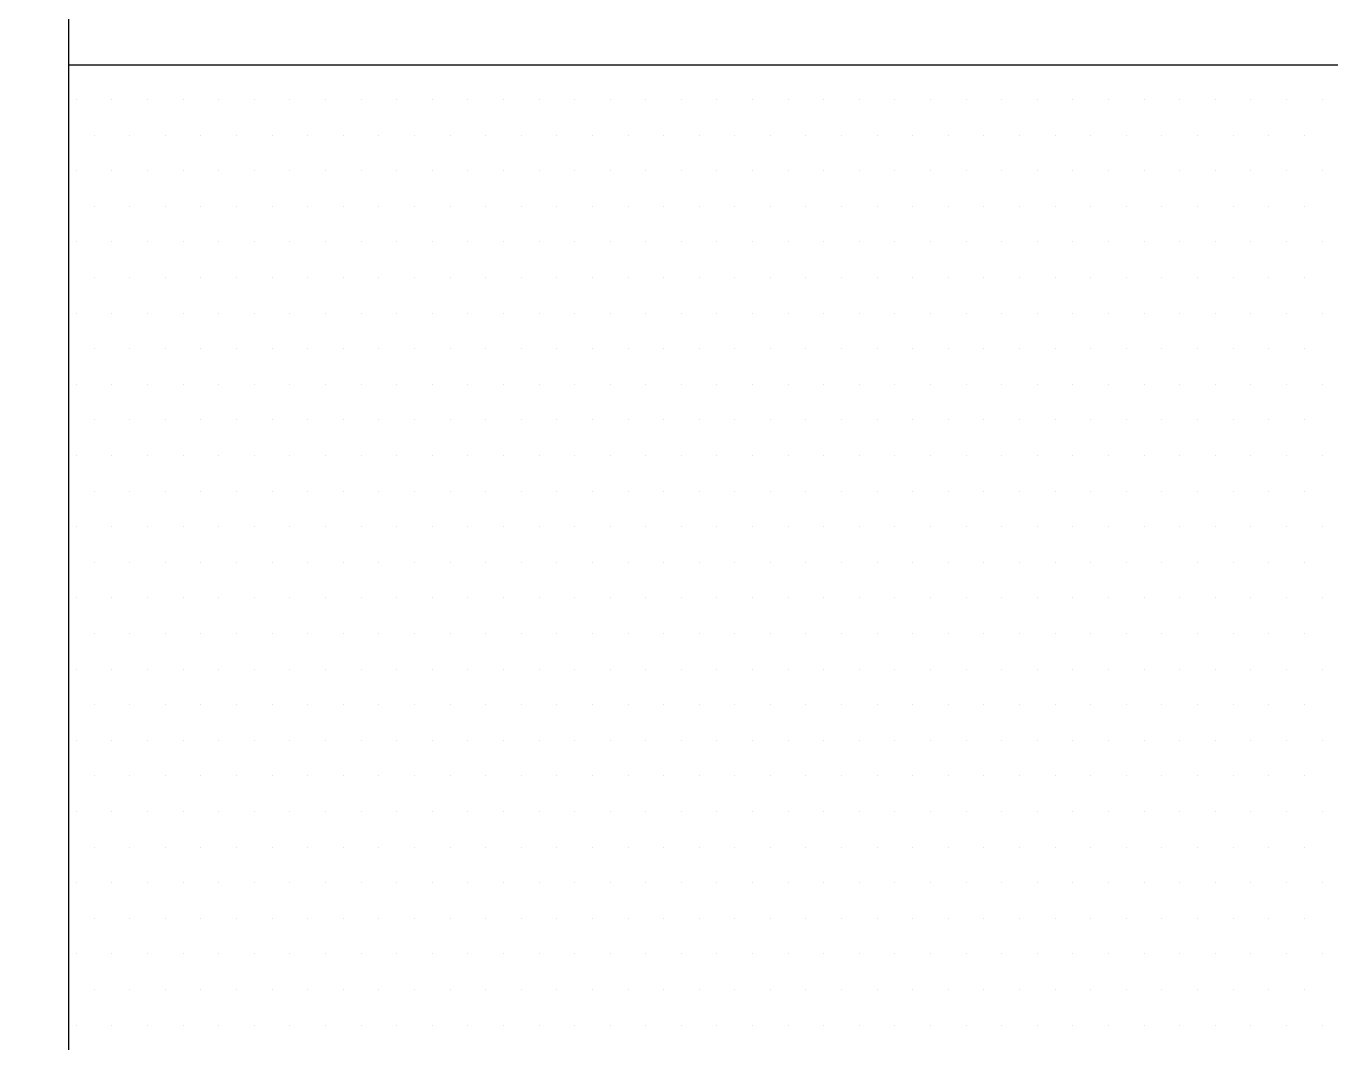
# Model space of a CAD drawing. Extents: x 13276711 to 13543385, y -848943 to -68012.
# Drawn here: x 13509242.34 to 13509252.65, y -843697.17 to -843689.13 of the extents above; entities that cross this region are included whole.
import ezdxf

# ---------------------------------------------------------------- set-up
doc = ezdxf.new("R2010")
doc.units = 0
doc.header["$LTSCALE"] = 1000
doc.header["$MEASUREMENT"] = 0
doc.layers.add('PUB_DIM', color=3, linetype='Continuous')
doc.layers.add('WINDOW', color=4, linetype='Continuous')

# ---------------------------------------------------------------- blocks, each defined once
blk = doc.blocks.new('*X36')
at = {"color": 0}
for p, q in [((-66, 1315.875), (-66, 1315.875)), ((-65.9375, 1315.875), (-65.9375, 1315.875)), ((-65.875, 1315.875), (-65.875, 1315.875)), ((-65.8125, 1315.875), (-65.8125, 1315.875)), ((-65.75, 1315.875), (-65.75, 1315.875)), ((-65.6875, 1315.875), (-65.6875, 1315.875)), ((-65.625, 1315.875), (-65.625, 1315.875)), ((-65.5625, 1315.875), (-65.5625, 1315.875)), ((-65.5, 1315.875), (-65.5, 1315.875)), ((-65.4375, 1315.875), (-65.4375, 1315.875)), ((-65.375, 1315.875), (-65.375, 1315.875)), ((-65.3125, 1315.875), (-65.3125, 1315.875)), ((-65.25, 1315.875), (-65.25, 1315.875)), ((-65.1875, 1315.875), (-65.1875, 1315.875)), ((-65.125, 1315.875), (-65.125, 1315.875)), ((-65.0625, 1315.875), (-65.0625, 1315.875)), ((-65, 1315.875), (-65, 1315.875)), ((-64.9375, 1315.875), (-64.9375, 1315.875)), ((-64.875, 1315.875), (-64.875, 1315.875)), ((-64.8125, 1315.875), (-64.8125, 1315.875)), ((-64.75, 1315.875), (-64.75, 1315.875)), ((-64.6875, 1315.875), (-64.6875, 1315.875)), ((-64.625, 1315.875), (-64.625, 1315.875)), ((-64.5625, 1315.875), (-64.5625, 1315.875)), ((-64.5, 1315.875), (-64.5, 1315.875)), ((-64.4375, 1315.875), (-64.4375, 1315.875)), ((-64.375, 1315.875), (-64.375, 1315.875)), ((-64.3125, 1315.875), (-64.3125, 1315.875)), ((-64.25, 1315.875), (-64.25, 1315.875)), ((-64.1875, 1315.875), (-64.1875, 1315.875)), ((-64.125, 1315.875), (-64.125, 1315.875)), ((-64.0625, 1315.875), (-64.0625, 1315.875)), ((-64, 1315.875), (-64, 1315.875)), ((-63.9375, 1315.875), (-63.9375, 1315.875)), ((-63.875, 1315.875), (-63.875, 1315.875)), ((-63.8125, 1315.875), (-63.8125, 1315.875)), ((-65.96875, 1315.8125), (-65.96875, 1315.8125)), ((-65.90625, 1315.8125), (-65.90625, 1315.8125)), ((-65.84375, 1315.8125), (-65.84375, 1315.8125)), ((-65.78125, 1315.8125), (-65.78125, 1315.8125)), ((-65.71875, 1315.8125), (-65.71875, 1315.8125)), ((-65.65625, 1315.8125), (-65.65625, 1315.8125)), ((-65.59375, 1315.8125), (-65.59375, 1315.8125)), ((-65.53125, 1315.8125), (-65.53125, 1315.8125)), ((-65.46875, 1315.8125), (-65.46875, 1315.8125)), ((-65.40625, 1315.8125), (-65.40625, 1315.8125)), ((-65.34375, 1315.8125), (-65.34375, 1315.8125)), ((-65.28125, 1315.8125), (-65.28125, 1315.8125)), ((-65.21875, 1315.8125), (-65.21875, 1315.8125)), ((-65.15625, 1315.8125), (-65.15625, 1315.8125)), ((-65.09375, 1315.8125), (-65.09375, 1315.8125)), ((-65.03125, 1315.8125), (-65.03125, 1315.8125)), ((-64.96875, 1315.8125), (-64.96875, 1315.8125)), ((-64.90625, 1315.8125), (-64.90625, 1315.8125)), ((-64.84375, 1315.8125), (-64.84375, 1315.8125)), ((-64.78125, 1315.8125), (-64.78125, 1315.8125)), ((-64.71875, 1315.8125), (-64.71875, 1315.8125)), ((-64.65625, 1315.8125), (-64.65625, 1315.8125)), ((-64.59375, 1315.8125), (-64.59375, 1315.8125)), ((-64.53125, 1315.8125), (-64.53125, 1315.8125)), ((-64.46875, 1315.8125), (-64.46875, 1315.8125)), ((-64.40625, 1315.8125), (-64.40625, 1315.8125)), ((-64.34375, 1315.8125), (-64.34375, 1315.8125)), ((-64.28125, 1315.8125), (-64.28125, 1315.8125)), ((-64.21875, 1315.8125), (-64.21875, 1315.8125)), ((-64.15625, 1315.8125), (-64.15625, 1315.8125)), ((-64.09375, 1315.8125), (-64.09375, 1315.8125)), ((-64.03125, 1315.8125), (-64.03125, 1315.8125)), ((-63.96875, 1315.8125), (-63.96875, 1315.8125)), ((-63.90625, 1315.8125), (-63.90625, 1315.8125)), ((-63.84375, 1315.8125), (-63.84375, 1315.8125)), ((-66, 1315.75), (-66, 1315.75)), ((-65.9375, 1315.75), (-65.9375, 1315.75)), ((-65.875, 1315.75), (-65.875, 1315.75)), ((-65.8125, 1315.75), (-65.8125, 1315.75)), ((-65.75, 1315.75), (-65.75, 1315.75)), ((-65.6875, 1315.75), (-65.6875, 1315.75)), ((-65.625, 1315.75), (-65.625, 1315.75)), ((-65.5625, 1315.75), (-65.5625, 1315.75)), ((-65.5, 1315.75), (-65.5, 1315.75)), ((-65.4375, 1315.75), (-65.4375, 1315.75)), ((-65.375, 1315.75), (-65.375, 1315.75)), ((-65.3125, 1315.75), (-65.3125, 1315.75)), ((-65.25, 1315.75), (-65.25, 1315.75)), ((-65.1875, 1315.75), (-65.1875, 1315.75)), ((-65.125, 1315.75), (-65.125, 1315.75)), ((-65.0625, 1315.75), (-65.0625, 1315.75)), ((-65, 1315.75), (-65, 1315.75)), ((-64.9375, 1315.75), (-64.9375, 1315.75)), ((-64.875, 1315.75), (-64.875, 1315.75)), ((-64.8125, 1315.75), (-64.8125, 1315.75)), ((-64.75, 1315.75), (-64.75, 1315.75)), ((-64.6875, 1315.75), (-64.6875, 1315.75)), ((-64.625, 1315.75), (-64.625, 1315.75)), ((-64.5625, 1315.75), (-64.5625, 1315.75)), ((-64.5, 1315.75), (-64.5, 1315.75)), ((-64.4375, 1315.75), (-64.4375, 1315.75)), ((-64.375, 1315.75), (-64.375, 1315.75)), ((-64.3125, 1315.75), (-64.3125, 1315.75)), ((-64.25, 1315.75), (-64.25, 1315.75)), ((-64.1875, 1315.75), (-64.1875, 1315.75)), ((-64.125, 1315.75), (-64.125, 1315.75)), ((-64.0625, 1315.75), (-64.0625, 1315.75)), ((-64, 1315.75), (-64, 1315.75)), ((-63.9375, 1315.75), (-63.9375, 1315.75)), ((-63.875, 1315.75), (-63.875, 1315.75)), ((-63.8125, 1315.75), (-63.8125, 1315.75)), ((-65.96875, 1315.6875), (-65.96875, 1315.6875)), ((-65.90625, 1315.6875), (-65.90625, 1315.6875)), ((-65.84375, 1315.6875), (-65.84375, 1315.6875)), ((-65.78125, 1315.6875), (-65.78125, 1315.6875)), ((-65.71875, 1315.6875), (-65.71875, 1315.6875)), ((-65.65625, 1315.6875), (-65.65625, 1315.6875)), ((-65.59375, 1315.6875), (-65.59375, 1315.6875)), ((-65.53125, 1315.6875), (-65.53125, 1315.6875)), ((-65.46875, 1315.6875), (-65.46875, 1315.6875)), ((-65.40625, 1315.6875), (-65.40625, 1315.6875)), ((-65.34375, 1315.6875), (-65.34375, 1315.6875)), ((-65.28125, 1315.6875), (-65.28125, 1315.6875)), ((-65.21875, 1315.6875), (-65.21875, 1315.6875)), ((-65.15625, 1315.6875), (-65.15625, 1315.6875)), ((-65.09375, 1315.6875), (-65.09375, 1315.6875)), ((-65.03125, 1315.6875), (-65.03125, 1315.6875)), ((-64.96875, 1315.6875), (-64.96875, 1315.6875)), ((-64.90625, 1315.6875), (-64.90625, 1315.6875)), ((-64.84375, 1315.6875), (-64.84375, 1315.6875)), ((-64.78125, 1315.6875), (-64.78125, 1315.6875)), ((-64.71875, 1315.6875), (-64.71875, 1315.6875)), ((-64.65625, 1315.6875), (-64.65625, 1315.6875)), ((-64.59375, 1315.6875), (-64.59375, 1315.6875)), ((-64.53125, 1315.6875), (-64.53125, 1315.6875)), ((-64.46875, 1315.6875), (-64.46875, 1315.6875)), ((-64.40625, 1315.6875), (-64.40625, 1315.6875)), ((-64.34375, 1315.6875), (-64.34375, 1315.6875)), ((-64.28125, 1315.6875), (-64.28125, 1315.6875)), ((-64.21875, 1315.6875), (-64.21875, 1315.6875)), ((-64.15625, 1315.6875), (-64.15625, 1315.6875)), ((-64.09375, 1315.6875), (-64.09375, 1315.6875)), ((-64.03125, 1315.6875), (-64.03125, 1315.6875)), ((-63.96875, 1315.6875), (-63.96875, 1315.6875)), ((-63.90625, 1315.6875), (-63.90625, 1315.6875)), ((-63.84375, 1315.6875), (-63.84375, 1315.6875)), ((-66, 1315.625), (-66, 1315.625)), ((-65.9375, 1315.625), (-65.9375, 1315.625)), ((-65.875, 1315.625), (-65.875, 1315.625)), ((-65.8125, 1315.625), (-65.8125, 1315.625)), ((-65.75, 1315.625), (-65.75, 1315.625)), ((-65.6875, 1315.625), (-65.6875, 1315.625)), ((-65.625, 1315.625), (-65.625, 1315.625)), ((-65.5625, 1315.625), (-65.5625, 1315.625)), ((-65.5, 1315.625), (-65.5, 1315.625)), ((-65.4375, 1315.625), (-65.4375, 1315.625)), ((-65.375, 1315.625), (-65.375, 1315.625)), ((-65.3125, 1315.625), (-65.3125, 1315.625)), ((-65.25, 1315.625), (-65.25, 1315.625)), ((-65.1875, 1315.625), (-65.1875, 1315.625)), ((-65.125, 1315.625), (-65.125, 1315.625)), ((-65.0625, 1315.625), (-65.0625, 1315.625)), ((-65, 1315.625), (-65, 1315.625)), ((-64.9375, 1315.625), (-64.9375, 1315.625)), ((-64.875, 1315.625), (-64.875, 1315.625)), ((-64.8125, 1315.625), (-64.8125, 1315.625)), ((-64.75, 1315.625), (-64.75, 1315.625)), ((-64.6875, 1315.625), (-64.6875, 1315.625)), ((-64.625, 1315.625), (-64.625, 1315.625)), ((-64.5625, 1315.625), (-64.5625, 1315.625)), ((-64.5, 1315.625), (-64.5, 1315.625)), ((-64.4375, 1315.625), (-64.4375, 1315.625)), ((-64.375, 1315.625), (-64.375, 1315.625)), ((-64.3125, 1315.625), (-64.3125, 1315.625)), ((-64.25, 1315.625), (-64.25, 1315.625)), ((-64.1875, 1315.625), (-64.1875, 1315.625)), ((-64.125, 1315.625), (-64.125, 1315.625)), ((-64.0625, 1315.625), (-64.0625, 1315.625)), ((-64, 1315.625), (-64, 1315.625)), ((-63.9375, 1315.625), (-63.9375, 1315.625)), ((-63.875, 1315.625), (-63.875, 1315.625)), ((-63.8125, 1315.625), (-63.8125, 1315.625)), ((-65.96875, 1315.5625), (-65.96875, 1315.5625)), ((-65.90625, 1315.5625), (-65.90625, 1315.5625)), ((-65.84375, 1315.5625), (-65.84375, 1315.5625)), ((-65.78125, 1315.5625), (-65.78125, 1315.5625)), ((-65.71875, 1315.5625), (-65.71875, 1315.5625)), ((-65.65625, 1315.5625), (-65.65625, 1315.5625)), ((-65.59375, 1315.5625), (-65.59375, 1315.5625)), ((-65.53125, 1315.5625), (-65.53125, 1315.5625)), ((-65.46875, 1315.5625), (-65.46875, 1315.5625)), ((-65.40625, 1315.5625), (-65.40625, 1315.5625)), ((-65.34375, 1315.5625), (-65.34375, 1315.5625)), ((-65.28125, 1315.5625), (-65.28125, 1315.5625)), ((-65.21875, 1315.5625), (-65.21875, 1315.5625)), ((-65.15625, 1315.5625), (-65.15625, 1315.5625)), ((-65.09375, 1315.5625), (-65.09375, 1315.5625)), ((-65.03125, 1315.5625), (-65.03125, 1315.5625)), ((-64.96875, 1315.5625), (-64.96875, 1315.5625)), ((-64.90625, 1315.5625), (-64.90625, 1315.5625)), ((-64.84375, 1315.5625), (-64.84375, 1315.5625)), ((-64.78125, 1315.5625), (-64.78125, 1315.5625)), ((-64.71875, 1315.5625), (-64.71875, 1315.5625)), ((-64.65625, 1315.5625), (-64.65625, 1315.5625)), ((-64.59375, 1315.5625), (-64.59375, 1315.5625)), ((-64.53125, 1315.5625), (-64.53125, 1315.5625)), ((-64.46875, 1315.5625), (-64.46875, 1315.5625)), ((-64.40625, 1315.5625), (-64.40625, 1315.5625)), ((-64.34375, 1315.5625), (-64.34375, 1315.5625)), ((-64.28125, 1315.5625), (-64.28125, 1315.5625)), ((-64.21875, 1315.5625), (-64.21875, 1315.5625)), ((-64.15625, 1315.5625), (-64.15625, 1315.5625)), ((-64.09375, 1315.5625), (-64.09375, 1315.5625)), ((-64.03125, 1315.5625), (-64.03125, 1315.5625)), ((-63.96875, 1315.5625), (-63.96875, 1315.5625)), ((-63.90625, 1315.5625), (-63.90625, 1315.5625)), ((-63.84375, 1315.5625), (-63.84375, 1315.5625)), ((-66, 1315.5), (-66, 1315.5)), ((-65.9375, 1315.5), (-65.9375, 1315.5)), ((-65.875, 1315.5), (-65.875, 1315.5)), ((-65.8125, 1315.5), (-65.8125, 1315.5)), ((-65.75, 1315.5), (-65.75, 1315.5)), ((-65.6875, 1315.5), (-65.6875, 1315.5)), ((-65.625, 1315.5), (-65.625, 1315.5)), ((-65.5625, 1315.5), (-65.5625, 1315.5)), ((-65.5, 1315.5), (-65.5, 1315.5)), ((-65.4375, 1315.5), (-65.4375, 1315.5)), ((-65.375, 1315.5), (-65.375, 1315.5)), ((-65.3125, 1315.5), (-65.3125, 1315.5)), ((-65.25, 1315.5), (-65.25, 1315.5)), ((-65.1875, 1315.5), (-65.1875, 1315.5)), ((-65.125, 1315.5), (-65.125, 1315.5)), ((-65.0625, 1315.5), (-65.0625, 1315.5)), ((-65, 1315.5), (-65, 1315.5)), ((-64.9375, 1315.5), (-64.9375, 1315.5)), ((-64.875, 1315.5), (-64.875, 1315.5)), ((-64.8125, 1315.5), (-64.8125, 1315.5)), ((-64.75, 1315.5), (-64.75, 1315.5)), ((-64.6875, 1315.5), (-64.6875, 1315.5)), ((-64.625, 1315.5), (-64.625, 1315.5)), ((-64.5625, 1315.5), (-64.5625, 1315.5)), ((-64.5, 1315.5), (-64.5, 1315.5)), ((-64.4375, 1315.5), (-64.4375, 1315.5)), ((-64.375, 1315.5), (-64.375, 1315.5)), ((-64.3125, 1315.5), (-64.3125, 1315.5)), ((-64.25, 1315.5), (-64.25, 1315.5)), ((-64.1875, 1315.5), (-64.1875, 1315.5)), ((-64.125, 1315.5), (-64.125, 1315.5)), ((-64.0625, 1315.5), (-64.0625, 1315.5)), ((-64, 1315.5), (-64, 1315.5)), ((-63.9375, 1315.5), (-63.9375, 1315.5)), ((-63.875, 1315.5), (-63.875, 1315.5)), ((-63.8125, 1315.5), (-63.8125, 1315.5)), ((-65.96875, 1315.4375), (-65.96875, 1315.4375)), ((-65.90625, 1315.4375), (-65.90625, 1315.4375)), ((-65.84375, 1315.4375), (-65.84375, 1315.4375)), ((-65.78125, 1315.4375), (-65.78125, 1315.4375)), ((-65.71875, 1315.4375), (-65.71875, 1315.4375)), ((-65.65625, 1315.4375), (-65.65625, 1315.4375)), ((-65.59375, 1315.4375), (-65.59375, 1315.4375)), ((-65.53125, 1315.4375), (-65.53125, 1315.4375)), ((-65.46875, 1315.4375), (-65.46875, 1315.4375)), ((-65.40625, 1315.4375), (-65.40625, 1315.4375)), ((-65.34375, 1315.4375), (-65.34375, 1315.4375)), ((-65.28125, 1315.4375), (-65.28125, 1315.4375)), ((-65.21875, 1315.4375), (-65.21875, 1315.4375)), ((-65.15625, 1315.4375), (-65.15625, 1315.4375)), ((-65.09375, 1315.4375), (-65.09375, 1315.4375)), ((-65.03125, 1315.4375), (-65.03125, 1315.4375)), ((-64.96875, 1315.4375), (-64.96875, 1315.4375)), ((-64.90625, 1315.4375), (-64.90625, 1315.4375)), ((-64.84375, 1315.4375), (-64.84375, 1315.4375)), ((-64.78125, 1315.4375), (-64.78125, 1315.4375)), ((-64.71875, 1315.4375), (-64.71875, 1315.4375)), ((-64.65625, 1315.4375), (-64.65625, 1315.4375)), ((-64.59375, 1315.4375), (-64.59375, 1315.4375)), ((-64.53125, 1315.4375), (-64.53125, 1315.4375)), ((-64.46875, 1315.4375), (-64.46875, 1315.4375)), ((-64.40625, 1315.4375), (-64.40625, 1315.4375)), ((-64.34375, 1315.4375), (-64.34375, 1315.4375)), ((-64.28125, 1315.4375), (-64.28125, 1315.4375)), ((-64.21875, 1315.4375), (-64.21875, 1315.4375)), ((-64.15625, 1315.4375), (-64.15625, 1315.4375)), ((-64.09375, 1315.4375), (-64.09375, 1315.4375)), ((-64.03125, 1315.4375), (-64.03125, 1315.4375)), ((-63.96875, 1315.4375), (-63.96875, 1315.4375)), ((-63.90625, 1315.4375), (-63.90625, 1315.4375)), ((-63.84375, 1315.4375), (-63.84375, 1315.4375)), ((-66, 1315.375), (-66, 1315.375)), ((-65.9375, 1315.375), (-65.9375, 1315.375)), ((-65.875, 1315.375), (-65.875, 1315.375)), ((-65.8125, 1315.375), (-65.8125, 1315.375)), ((-65.75, 1315.375), (-65.75, 1315.375)), ((-65.6875, 1315.375), (-65.6875, 1315.375)), ((-65.625, 1315.375), (-65.625, 1315.375)), ((-65.5625, 1315.375), (-65.5625, 1315.375)), ((-65.5, 1315.375), (-65.5, 1315.375)), ((-65.4375, 1315.375), (-65.4375, 1315.375)), ((-65.375, 1315.375), (-65.375, 1315.375)), ((-65.3125, 1315.375), (-65.3125, 1315.375)), ((-65.25, 1315.375), (-65.25, 1315.375)), ((-65.1875, 1315.375), (-65.1875, 1315.375)), ((-65.125, 1315.375), (-65.125, 1315.375)), ((-65.0625, 1315.375), (-65.0625, 1315.375)), ((-65, 1315.375), (-65, 1315.375)), ((-64.9375, 1315.375), (-64.9375, 1315.375)), ((-64.875, 1315.375), (-64.875, 1315.375)), ((-64.8125, 1315.375), (-64.8125, 1315.375)), ((-64.75, 1315.375), (-64.75, 1315.375)), ((-64.6875, 1315.375), (-64.6875, 1315.375)), ((-64.625, 1315.375), (-64.625, 1315.375)), ((-64.5625, 1315.375), (-64.5625, 1315.375)), ((-64.5, 1315.375), (-64.5, 1315.375)), ((-64.4375, 1315.375), (-64.4375, 1315.375)), ((-64.375, 1315.375), (-64.375, 1315.375)), ((-64.3125, 1315.375), (-64.3125, 1315.375)), ((-64.25, 1315.375), (-64.25, 1315.375)), ((-64.1875, 1315.375), (-64.1875, 1315.375)), ((-64.125, 1315.375), (-64.125, 1315.375)), ((-64.0625, 1315.375), (-64.0625, 1315.375)), ((-64, 1315.375), (-64, 1315.375)), ((-63.9375, 1315.375), (-63.9375, 1315.375)), ((-63.875, 1315.375), (-63.875, 1315.375)), ((-63.8125, 1315.375), (-63.8125, 1315.375)), ((-65.96875, 1315.3125), (-65.96875, 1315.3125)), ((-65.90625, 1315.3125), (-65.90625, 1315.3125)), ((-65.84375, 1315.3125), (-65.84375, 1315.3125)), ((-65.78125, 1315.3125), (-65.78125, 1315.3125)), ((-65.71875, 1315.3125), (-65.71875, 1315.3125)), ((-65.65625, 1315.3125), (-65.65625, 1315.3125)), ((-65.59375, 1315.3125), (-65.59375, 1315.3125)), ((-65.53125, 1315.3125), (-65.53125, 1315.3125)), ((-65.46875, 1315.3125), (-65.46875, 1315.3125)), ((-65.40625, 1315.3125), (-65.40625, 1315.3125)), ((-65.34375, 1315.3125), (-65.34375, 1315.3125)), ((-65.28125, 1315.3125), (-65.28125, 1315.3125)), ((-65.21875, 1315.3125), (-65.21875, 1315.3125)), ((-65.15625, 1315.3125), (-65.15625, 1315.3125)), ((-65.09375, 1315.3125), (-65.09375, 1315.3125)), ((-65.03125, 1315.3125), (-65.03125, 1315.3125)), ((-64.96875, 1315.3125), (-64.96875, 1315.3125)), ((-64.90625, 1315.3125), (-64.90625, 1315.3125)), ((-64.84375, 1315.3125), (-64.84375, 1315.3125)), ((-64.78125, 1315.3125), (-64.78125, 1315.3125)), ((-64.71875, 1315.3125), (-64.71875, 1315.3125)), ((-64.65625, 1315.3125), (-64.65625, 1315.3125)), ((-64.59375, 1315.3125), (-64.59375, 1315.3125)), ((-64.53125, 1315.3125), (-64.53125, 1315.3125)), ((-64.46875, 1315.3125), (-64.46875, 1315.3125)), ((-64.40625, 1315.3125), (-64.40625, 1315.3125)), ((-64.34375, 1315.3125), (-64.34375, 1315.3125)), ((-64.28125, 1315.3125), (-64.28125, 1315.3125)), ((-64.21875, 1315.3125), (-64.21875, 1315.3125)), ((-64.15625, 1315.3125), (-64.15625, 1315.3125)), ((-64.09375, 1315.3125), (-64.09375, 1315.3125)), ((-64.03125, 1315.3125), (-64.03125, 1315.3125)), ((-63.96875, 1315.3125), (-63.96875, 1315.3125)), ((-63.90625, 1315.3125), (-63.90625, 1315.3125)), ((-63.84375, 1315.3125), (-63.84375, 1315.3125)), ((-66, 1315.25), (-66, 1315.25)), ((-65.9375, 1315.25), (-65.9375, 1315.25)), ((-65.875, 1315.25), (-65.875, 1315.25)), ((-65.8125, 1315.25), (-65.8125, 1315.25)), ((-65.75, 1315.25), (-65.75, 1315.25)), ((-65.6875, 1315.25), (-65.6875, 1315.25)), ((-65.625, 1315.25), (-65.625, 1315.25)), ((-65.5625, 1315.25), (-65.5625, 1315.25)), ((-65.5, 1315.25), (-65.5, 1315.25)), ((-65.4375, 1315.25), (-65.4375, 1315.25)), ((-65.375, 1315.25), (-65.375, 1315.25)), ((-65.3125, 1315.25), (-65.3125, 1315.25)), ((-65.25, 1315.25), (-65.25, 1315.25)), ((-65.1875, 1315.25), (-65.1875, 1315.25)), ((-65.125, 1315.25), (-65.125, 1315.25)), ((-65.0625, 1315.25), (-65.0625, 1315.25)), ((-65, 1315.25), (-65, 1315.25)), ((-64.9375, 1315.25), (-64.9375, 1315.25)), ((-64.875, 1315.25), (-64.875, 1315.25)), ((-64.8125, 1315.25), (-64.8125, 1315.25)), ((-64.75, 1315.25), (-64.75, 1315.25)), ((-64.6875, 1315.25), (-64.6875, 1315.25)), ((-64.625, 1315.25), (-64.625, 1315.25)), ((-64.5625, 1315.25), (-64.5625, 1315.25)), ((-64.5, 1315.25), (-64.5, 1315.25)), ((-64.4375, 1315.25), (-64.4375, 1315.25)), ((-64.375, 1315.25), (-64.375, 1315.25)), ((-64.3125, 1315.25), (-64.3125, 1315.25)), ((-64.25, 1315.25), (-64.25, 1315.25)), ((-64.1875, 1315.25), (-64.1875, 1315.25)), ((-64.125, 1315.25), (-64.125, 1315.25)), ((-64.0625, 1315.25), (-64.0625, 1315.25)), ((-64, 1315.25), (-64, 1315.25)), ((-63.9375, 1315.25), (-63.9375, 1315.25)), ((-63.875, 1315.25), (-63.875, 1315.25)), ((-63.8125, 1315.25), (-63.8125, 1315.25)), ((-65.96875, 1315.1875), (-65.96875, 1315.1875)), ((-65.90625, 1315.1875), (-65.90625, 1315.1875)), ((-65.84375, 1315.1875), (-65.84375, 1315.1875)), ((-65.78125, 1315.1875), (-65.78125, 1315.1875)), ((-65.71875, 1315.1875), (-65.71875, 1315.1875)), ((-65.65625, 1315.1875), (-65.65625, 1315.1875)), ((-65.59375, 1315.1875), (-65.59375, 1315.1875)), ((-65.53125, 1315.1875), (-65.53125, 1315.1875)), ((-65.46875, 1315.1875), (-65.46875, 1315.1875)), ((-65.40625, 1315.1875), (-65.40625, 1315.1875)), ((-65.34375, 1315.1875), (-65.34375, 1315.1875)), ((-65.28125, 1315.1875), (-65.28125, 1315.1875)), ((-65.21875, 1315.1875), (-65.21875, 1315.1875)), ((-65.15625, 1315.1875), (-65.15625, 1315.1875)), ((-65.09375, 1315.1875), (-65.09375, 1315.1875)), ((-65.03125, 1315.1875), (-65.03125, 1315.1875)), ((-64.96875, 1315.1875), (-64.96875, 1315.1875)), ((-64.90625, 1315.1875), (-64.90625, 1315.1875)), ((-64.84375, 1315.1875), (-64.84375, 1315.1875)), ((-64.78125, 1315.1875), (-64.78125, 1315.1875)), ((-64.71875, 1315.1875), (-64.71875, 1315.1875)), ((-64.65625, 1315.1875), (-64.65625, 1315.1875)), ((-64.59375, 1315.1875), (-64.59375, 1315.1875)), ((-64.53125, 1315.1875), (-64.53125, 1315.1875)), ((-64.46875, 1315.1875), (-64.46875, 1315.1875)), ((-64.40625, 1315.1875), (-64.40625, 1315.1875)), ((-64.34375, 1315.1875), (-64.34375, 1315.1875)), ((-64.28125, 1315.1875), (-64.28125, 1315.1875)), ((-64.21875, 1315.1875), (-64.21875, 1315.1875)), ((-64.15625, 1315.1875), (-64.15625, 1315.1875)), ((-64.09375, 1315.1875), (-64.09375, 1315.1875)), ((-64.03125, 1315.1875), (-64.03125, 1315.1875)), ((-63.96875, 1315.1875), (-63.96875, 1315.1875)), ((-63.90625, 1315.1875), (-63.90625, 1315.1875)), ((-63.84375, 1315.1875), (-63.84375, 1315.1875)), ((-66, 1315.125), (-66, 1315.125)), ((-65.9375, 1315.125), (-65.9375, 1315.125)), ((-65.875, 1315.125), (-65.875, 1315.125)), ((-65.8125, 1315.125), (-65.8125, 1315.125)), ((-65.75, 1315.125), (-65.75, 1315.125)), ((-65.6875, 1315.125), (-65.6875, 1315.125)), ((-65.625, 1315.125), (-65.625, 1315.125)), ((-65.5625, 1315.125), (-65.5625, 1315.125)), ((-65.5, 1315.125), (-65.5, 1315.125)), ((-65.4375, 1315.125), (-65.4375, 1315.125)), ((-65.375, 1315.125), (-65.375, 1315.125)), ((-65.3125, 1315.125), (-65.3125, 1315.125)), ((-65.25, 1315.125), (-65.25, 1315.125)), ((-65.1875, 1315.125), (-65.1875, 1315.125)), ((-65.125, 1315.125), (-65.125, 1315.125)), ((-65.0625, 1315.125), (-65.0625, 1315.125)), ((-65, 1315.125), (-65, 1315.125)), ((-64.9375, 1315.125), (-64.9375, 1315.125)), ((-64.875, 1315.125), (-64.875, 1315.125)), ((-64.8125, 1315.125), (-64.8125, 1315.125)), ((-64.75, 1315.125), (-64.75, 1315.125)), ((-64.6875, 1315.125), (-64.6875, 1315.125)), ((-64.625, 1315.125), (-64.625, 1315.125)), ((-64.5625, 1315.125), (-64.5625, 1315.125)), ((-64.5, 1315.125), (-64.5, 1315.125)), ((-64.4375, 1315.125), (-64.4375, 1315.125)), ((-64.375, 1315.125), (-64.375, 1315.125)), ((-64.3125, 1315.125), (-64.3125, 1315.125)), ((-64.25, 1315.125), (-64.25, 1315.125)), ((-64.1875, 1315.125), (-64.1875, 1315.125)), ((-64.125, 1315.125), (-64.125, 1315.125)), ((-64.0625, 1315.125), (-64.0625, 1315.125)), ((-64, 1315.125), (-64, 1315.125)), ((-63.9375, 1315.125), (-63.9375, 1315.125)), ((-63.875, 1315.125), (-63.875, 1315.125)), ((-63.8125, 1315.125), (-63.8125, 1315.125)), ((-65.96875, 1315.0625), (-65.96875, 1315.0625)), ((-65.90625, 1315.0625), (-65.90625, 1315.0625)), ((-65.84375, 1315.0625), (-65.84375, 1315.0625)), ((-65.78125, 1315.0625), (-65.78125, 1315.0625)), ((-65.71875, 1315.0625), (-65.71875, 1315.0625)), ((-65.65625, 1315.0625), (-65.65625, 1315.0625)), ((-65.59375, 1315.0625), (-65.59375, 1315.0625)), ((-65.53125, 1315.0625), (-65.53125, 1315.0625)), ((-65.46875, 1315.0625), (-65.46875, 1315.0625)), ((-65.40625, 1315.0625), (-65.40625, 1315.0625)), ((-65.34375, 1315.0625), (-65.34375, 1315.0625)), ((-65.28125, 1315.0625), (-65.28125, 1315.0625)), ((-65.21875, 1315.0625), (-65.21875, 1315.0625)), ((-65.15625, 1315.0625), (-65.15625, 1315.0625)), ((-65.09375, 1315.0625), (-65.09375, 1315.0625)), ((-65.03125, 1315.0625), (-65.03125, 1315.0625)), ((-64.96875, 1315.0625), (-64.96875, 1315.0625)), ((-64.90625, 1315.0625), (-64.90625, 1315.0625)), ((-64.84375, 1315.0625), (-64.84375, 1315.0625)), ((-64.78125, 1315.0625), (-64.78125, 1315.0625)), ((-64.71875, 1315.0625), (-64.71875, 1315.0625)), ((-64.65625, 1315.0625), (-64.65625, 1315.0625)), ((-64.59375, 1315.0625), (-64.59375, 1315.0625)), ((-64.53125, 1315.0625), (-64.53125, 1315.0625)), ((-64.46875, 1315.0625), (-64.46875, 1315.0625)), ((-64.40625, 1315.0625), (-64.40625, 1315.0625)), ((-64.34375, 1315.0625), (-64.34375, 1315.0625)), ((-64.28125, 1315.0625), (-64.28125, 1315.0625)), ((-64.21875, 1315.0625), (-64.21875, 1315.0625)), ((-64.15625, 1315.0625), (-64.15625, 1315.0625)), ((-64.09375, 1315.0625), (-64.09375, 1315.0625)), ((-64.03125, 1315.0625), (-64.03125, 1315.0625)), ((-63.96875, 1315.0625), (-63.96875, 1315.0625)), ((-63.90625, 1315.0625), (-63.90625, 1315.0625)), ((-63.84375, 1315.0625), (-63.84375, 1315.0625)), ((-66, 1315), (-66, 1315)), ((-65.9375, 1315), (-65.9375, 1315)), ((-65.875, 1315), (-65.875, 1315)), ((-65.8125, 1315), (-65.8125, 1315)), ((-65.75, 1315), (-65.75, 1315)), ((-65.6875, 1315), (-65.6875, 1315)), ((-65.625, 1315), (-65.625, 1315)), ((-65.5625, 1315), (-65.5625, 1315)), ((-65.5, 1315), (-65.5, 1315)), ((-65.4375, 1315), (-65.4375, 1315)), ((-65.375, 1315), (-65.375, 1315)), ((-65.3125, 1315), (-65.3125, 1315)), ((-65.25, 1315), (-65.25, 1315)), ((-65.1875, 1315), (-65.1875, 1315)), ((-65.125, 1315), (-65.125, 1315)), ((-65.0625, 1315), (-65.0625, 1315)), ((-65, 1315), (-65, 1315)), ((-64.9375, 1315), (-64.9375, 1315)), ((-64.875, 1315), (-64.875, 1315)), ((-64.8125, 1315), (-64.8125, 1315)), ((-64.75, 1315), (-64.75, 1315)), ((-64.6875, 1315), (-64.6875, 1315)), ((-64.625, 1315), (-64.625, 1315)), ((-64.5625, 1315), (-64.5625, 1315)), ((-64.5, 1315), (-64.5, 1315)), ((-64.4375, 1315), (-64.4375, 1315)), ((-64.375, 1315), (-64.375, 1315)), ((-64.3125, 1315), (-64.3125, 1315)), ((-64.25, 1315), (-64.25, 1315)), ((-64.1875, 1315), (-64.1875, 1315)), ((-64.125, 1315), (-64.125, 1315)), ((-64.0625, 1315), (-64.0625, 1315)), ((-64, 1315), (-64, 1315)), ((-63.9375, 1315), (-63.9375, 1315)), ((-63.875, 1315), (-63.875, 1315)), ((-63.8125, 1315), (-63.8125, 1315)), ((-65.96875, 1314.9375), (-65.96875, 1314.9375)), ((-65.90625, 1314.9375), (-65.90625, 1314.9375)), ((-65.84375, 1314.9375), (-65.84375, 1314.9375)), ((-65.78125, 1314.9375), (-65.78125, 1314.9375)), ((-65.71875, 1314.9375), (-65.71875, 1314.9375)), ((-65.65625, 1314.9375), (-65.65625, 1314.9375)), ((-65.59375, 1314.9375), (-65.59375, 1314.9375)), ((-65.53125, 1314.9375), (-65.53125, 1314.9375)), ((-65.46875, 1314.9375), (-65.46875, 1314.9375)), ((-65.40625, 1314.9375), (-65.40625, 1314.9375)), ((-65.34375, 1314.9375), (-65.34375, 1314.9375)), ((-65.28125, 1314.9375), (-65.28125, 1314.9375)), ((-65.21875, 1314.9375), (-65.21875, 1314.9375)), ((-65.15625, 1314.9375), (-65.15625, 1314.9375)), ((-65.09375, 1314.9375), (-65.09375, 1314.9375)), ((-65.03125, 1314.9375), (-65.03125, 1314.9375)), ((-64.96875, 1314.9375), (-64.96875, 1314.9375)), ((-64.90625, 1314.9375), (-64.90625, 1314.9375)), ((-64.84375, 1314.9375), (-64.84375, 1314.9375)), ((-64.78125, 1314.9375), (-64.78125, 1314.9375)), ((-64.71875, 1314.9375), (-64.71875, 1314.9375)), ((-64.65625, 1314.9375), (-64.65625, 1314.9375)), ((-64.59375, 1314.9375), (-64.59375, 1314.9375)), ((-64.53125, 1314.9375), (-64.53125, 1314.9375)), ((-64.46875, 1314.9375), (-64.46875, 1314.9375)), ((-64.40625, 1314.9375), (-64.40625, 1314.9375)), ((-64.34375, 1314.9375), (-64.34375, 1314.9375)), ((-64.28125, 1314.9375), (-64.28125, 1314.9375)), ((-64.21875, 1314.9375), (-64.21875, 1314.9375)), ((-64.15625, 1314.9375), (-64.15625, 1314.9375)), ((-64.09375, 1314.9375), (-64.09375, 1314.9375)), ((-64.03125, 1314.9375), (-64.03125, 1314.9375)), ((-63.96875, 1314.9375), (-63.96875, 1314.9375)), ((-63.90625, 1314.9375), (-63.90625, 1314.9375)), ((-63.84375, 1314.9375), (-63.84375, 1314.9375)), ((-66, 1314.875), (-66, 1314.875)), ((-65.9375, 1314.875), (-65.9375, 1314.875)), ((-65.875, 1314.875), (-65.875, 1314.875)), ((-65.8125, 1314.875), (-65.8125, 1314.875)), ((-65.75, 1314.875), (-65.75, 1314.875)), ((-65.6875, 1314.875), (-65.6875, 1314.875)), ((-65.625, 1314.875), (-65.625, 1314.875)), ((-65.5625, 1314.875), (-65.5625, 1314.875)), ((-65.5, 1314.875), (-65.5, 1314.875)), ((-65.4375, 1314.875), (-65.4375, 1314.875)), ((-65.375, 1314.875), (-65.375, 1314.875)), ((-65.3125, 1314.875), (-65.3125, 1314.875)), ((-65.25, 1314.875), (-65.25, 1314.875)), ((-65.1875, 1314.875), (-65.1875, 1314.875)), ((-65.125, 1314.875), (-65.125, 1314.875)), ((-65.0625, 1314.875), (-65.0625, 1314.875)), ((-65, 1314.875), (-65, 1314.875)), ((-64.9375, 1314.875), (-64.9375, 1314.875)), ((-64.875, 1314.875), (-64.875, 1314.875)), ((-64.8125, 1314.875), (-64.8125, 1314.875)), ((-64.75, 1314.875), (-64.75, 1314.875)), ((-64.6875, 1314.875), (-64.6875, 1314.875)), ((-64.625, 1314.875), (-64.625, 1314.875)), ((-64.5625, 1314.875), (-64.5625, 1314.875)), ((-64.5, 1314.875), (-64.5, 1314.875)), ((-64.4375, 1314.875), (-64.4375, 1314.875)), ((-64.375, 1314.875), (-64.375, 1314.875)), ((-64.3125, 1314.875), (-64.3125, 1314.875)), ((-64.25, 1314.875), (-64.25, 1314.875)), ((-64.1875, 1314.875), (-64.1875, 1314.875)), ((-64.125, 1314.875), (-64.125, 1314.875)), ((-64.0625, 1314.875), (-64.0625, 1314.875)), ((-64, 1314.875), (-64, 1314.875)), ((-63.9375, 1314.875), (-63.9375, 1314.875)), ((-63.875, 1314.875), (-63.875, 1314.875)), ((-63.8125, 1314.875), (-63.8125, 1314.875)), ((-65.96875, 1314.8125), (-65.96875, 1314.8125)), ((-65.90625, 1314.8125), (-65.90625, 1314.8125)), ((-65.84375, 1314.8125), (-65.84375, 1314.8125)), ((-65.78125, 1314.8125), (-65.78125, 1314.8125)), ((-65.71875, 1314.8125), (-65.71875, 1314.8125)), ((-65.65625, 1314.8125), (-65.65625, 1314.8125)), ((-65.59375, 1314.8125), (-65.59375, 1314.8125)), ((-65.53125, 1314.8125), (-65.53125, 1314.8125)), ((-65.46875, 1314.8125), (-65.46875, 1314.8125)), ((-65.40625, 1314.8125), (-65.40625, 1314.8125)), ((-65.34375, 1314.8125), (-65.34375, 1314.8125)), ((-65.28125, 1314.8125), (-65.28125, 1314.8125)), ((-65.21875, 1314.8125), (-65.21875, 1314.8125)), ((-65.15625, 1314.8125), (-65.15625, 1314.8125)), ((-65.09375, 1314.8125), (-65.09375, 1314.8125)), ((-65.03125, 1314.8125), (-65.03125, 1314.8125)), ((-64.96875, 1314.8125), (-64.96875, 1314.8125)), ((-64.90625, 1314.8125), (-64.90625, 1314.8125)), ((-64.84375, 1314.8125), (-64.84375, 1314.8125)), ((-64.78125, 1314.8125), (-64.78125, 1314.8125)), ((-64.71875, 1314.8125), (-64.71875, 1314.8125)), ((-64.65625, 1314.8125), (-64.65625, 1314.8125)), ((-64.59375, 1314.8125), (-64.59375, 1314.8125)), ((-64.53125, 1314.8125), (-64.53125, 1314.8125)), ((-64.46875, 1314.8125), (-64.46875, 1314.8125)), ((-64.40625, 1314.8125), (-64.40625, 1314.8125)), ((-64.34375, 1314.8125), (-64.34375, 1314.8125)), ((-64.28125, 1314.8125), (-64.28125, 1314.8125)), ((-64.21875, 1314.8125), (-64.21875, 1314.8125)), ((-64.15625, 1314.8125), (-64.15625, 1314.8125)), ((-64.09375, 1314.8125), (-64.09375, 1314.8125)), ((-64.03125, 1314.8125), (-64.03125, 1314.8125)), ((-63.96875, 1314.8125), (-63.96875, 1314.8125)), ((-63.90625, 1314.8125), (-63.90625, 1314.8125)), ((-63.84375, 1314.8125), (-63.84375, 1314.8125)), ((-66, 1314.75), (-66, 1314.75)), ((-65.9375, 1314.75), (-65.9375, 1314.75)), ((-65.875, 1314.75), (-65.875, 1314.75)), ((-65.8125, 1314.75), (-65.8125, 1314.75)), ((-65.75, 1314.75), (-65.75, 1314.75)), ((-65.6875, 1314.75), (-65.6875, 1314.75)), ((-65.625, 1314.75), (-65.625, 1314.75)), ((-65.5625, 1314.75), (-65.5625, 1314.75)), ((-65.5, 1314.75), (-65.5, 1314.75)), ((-65.4375, 1314.75), (-65.4375, 1314.75)), ((-65.375, 1314.75), (-65.375, 1314.75)), ((-65.3125, 1314.75), (-65.3125, 1314.75)), ((-65.25, 1314.75), (-65.25, 1314.75)), ((-65.1875, 1314.75), (-65.1875, 1314.75)), ((-65.125, 1314.75), (-65.125, 1314.75)), ((-65.0625, 1314.75), (-65.0625, 1314.75)), ((-65, 1314.75), (-65, 1314.75)), ((-64.9375, 1314.75), (-64.9375, 1314.75)), ((-64.875, 1314.75), (-64.875, 1314.75)), ((-64.8125, 1314.75), (-64.8125, 1314.75)), ((-64.75, 1314.75), (-64.75, 1314.75)), ((-64.6875, 1314.75), (-64.6875, 1314.75)), ((-64.625, 1314.75), (-64.625, 1314.75)), ((-64.5625, 1314.75), (-64.5625, 1314.75)), ((-64.5, 1314.75), (-64.5, 1314.75)), ((-64.4375, 1314.75), (-64.4375, 1314.75)), ((-64.375, 1314.75), (-64.375, 1314.75)), ((-64.3125, 1314.75), (-64.3125, 1314.75)), ((-64.25, 1314.75), (-64.25, 1314.75)), ((-64.1875, 1314.75), (-64.1875, 1314.75)), ((-64.125, 1314.75), (-64.125, 1314.75)), ((-64.0625, 1314.75), (-64.0625, 1314.75)), ((-64, 1314.75), (-64, 1314.75)), ((-63.9375, 1314.75), (-63.9375, 1314.75)), ((-63.875, 1314.75), (-63.875, 1314.75)), ((-63.8125, 1314.75), (-63.8125, 1314.75)), ((-65.96875, 1314.6875), (-65.96875, 1314.6875)), ((-65.90625, 1314.6875), (-65.90625, 1314.6875)), ((-65.84375, 1314.6875), (-65.84375, 1314.6875)), ((-65.78125, 1314.6875), (-65.78125, 1314.6875)), ((-65.71875, 1314.6875), (-65.71875, 1314.6875)), ((-65.65625, 1314.6875), (-65.65625, 1314.6875)), ((-65.59375, 1314.6875), (-65.59375, 1314.6875)), ((-65.53125, 1314.6875), (-65.53125, 1314.6875)), ((-65.46875, 1314.6875), (-65.46875, 1314.6875)), ((-65.40625, 1314.6875), (-65.40625, 1314.6875)), ((-65.34375, 1314.6875), (-65.34375, 1314.6875)), ((-65.28125, 1314.6875), (-65.28125, 1314.6875)), ((-65.21875, 1314.6875), (-65.21875, 1314.6875)), ((-65.15625, 1314.6875), (-65.15625, 1314.6875)), ((-65.09375, 1314.6875), (-65.09375, 1314.6875)), ((-65.03125, 1314.6875), (-65.03125, 1314.6875)), ((-64.96875, 1314.6875), (-64.96875, 1314.6875)), ((-64.90625, 1314.6875), (-64.90625, 1314.6875)), ((-64.84375, 1314.6875), (-64.84375, 1314.6875)), ((-64.78125, 1314.6875), (-64.78125, 1314.6875)), ((-64.71875, 1314.6875), (-64.71875, 1314.6875)), ((-64.65625, 1314.6875), (-64.65625, 1314.6875)), ((-64.59375, 1314.6875), (-64.59375, 1314.6875)), ((-64.53125, 1314.6875), (-64.53125, 1314.6875)), ((-64.46875, 1314.6875), (-64.46875, 1314.6875)), ((-64.40625, 1314.6875), (-64.40625, 1314.6875)), ((-64.34375, 1314.6875), (-64.34375, 1314.6875)), ((-64.28125, 1314.6875), (-64.28125, 1314.6875)), ((-64.21875, 1314.6875), (-64.21875, 1314.6875)), ((-64.15625, 1314.6875), (-64.15625, 1314.6875)), ((-64.09375, 1314.6875), (-64.09375, 1314.6875)), ((-64.03125, 1314.6875), (-64.03125, 1314.6875)), ((-63.96875, 1314.6875), (-63.96875, 1314.6875)), ((-63.90625, 1314.6875), (-63.90625, 1314.6875)), ((-63.84375, 1314.6875), (-63.84375, 1314.6875)), ((-66, 1314.625), (-66, 1314.625)), ((-65.9375, 1314.625), (-65.9375, 1314.625)), ((-65.875, 1314.625), (-65.875, 1314.625)), ((-65.8125, 1314.625), (-65.8125, 1314.625)), ((-65.75, 1314.625), (-65.75, 1314.625)), ((-65.6875, 1314.625), (-65.6875, 1314.625)), ((-65.625, 1314.625), (-65.625, 1314.625)), ((-65.5625, 1314.625), (-65.5625, 1314.625)), ((-65.5, 1314.625), (-65.5, 1314.625)), ((-65.4375, 1314.625), (-65.4375, 1314.625)), ((-65.375, 1314.625), (-65.375, 1314.625)), ((-65.3125, 1314.625), (-65.3125, 1314.625)), ((-65.25, 1314.625), (-65.25, 1314.625)), ((-65.1875, 1314.625), (-65.1875, 1314.625)), ((-65.125, 1314.625), (-65.125, 1314.625)), ((-65.0625, 1314.625), (-65.0625, 1314.625)), ((-65, 1314.625), (-65, 1314.625)), ((-64.9375, 1314.625), (-64.9375, 1314.625)), ((-64.875, 1314.625), (-64.875, 1314.625)), ((-64.8125, 1314.625), (-64.8125, 1314.625)), ((-64.75, 1314.625), (-64.75, 1314.625)), ((-64.6875, 1314.625), (-64.6875, 1314.625)), ((-64.625, 1314.625), (-64.625, 1314.625)), ((-64.5625, 1314.625), (-64.5625, 1314.625)), ((-64.5, 1314.625), (-64.5, 1314.625)), ((-64.4375, 1314.625), (-64.4375, 1314.625)), ((-64.375, 1314.625), (-64.375, 1314.625)), ((-64.3125, 1314.625), (-64.3125, 1314.625)), ((-64.25, 1314.625), (-64.25, 1314.625)), ((-64.1875, 1314.625), (-64.1875, 1314.625)), ((-64.125, 1314.625), (-64.125, 1314.625)), ((-64.0625, 1314.625), (-64.0625, 1314.625)), ((-64, 1314.625), (-64, 1314.625)), ((-63.9375, 1314.625), (-63.9375, 1314.625)), ((-63.875, 1314.625), (-63.875, 1314.625)), ((-63.8125, 1314.625), (-63.8125, 1314.625)), ((-65.96875, 1314.5625), (-65.96875, 1314.5625)), ((-65.90625, 1314.5625), (-65.90625, 1314.5625)), ((-65.84375, 1314.5625), (-65.84375, 1314.5625)), ((-65.78125, 1314.5625), (-65.78125, 1314.5625)), ((-65.71875, 1314.5625), (-65.71875, 1314.5625)), ((-65.65625, 1314.5625), (-65.65625, 1314.5625)), ((-65.59375, 1314.5625), (-65.59375, 1314.5625)), ((-65.53125, 1314.5625), (-65.53125, 1314.5625)), ((-65.46875, 1314.5625), (-65.46875, 1314.5625)), ((-65.40625, 1314.5625), (-65.40625, 1314.5625)), ((-65.34375, 1314.5625), (-65.34375, 1314.5625)), ((-65.28125, 1314.5625), (-65.28125, 1314.5625)), ((-65.21875, 1314.5625), (-65.21875, 1314.5625)), ((-65.15625, 1314.5625), (-65.15625, 1314.5625)), ((-65.09375, 1314.5625), (-65.09375, 1314.5625)), ((-65.03125, 1314.5625), (-65.03125, 1314.5625)), ((-64.96875, 1314.5625), (-64.96875, 1314.5625)), ((-64.90625, 1314.5625), (-64.90625, 1314.5625)), ((-64.84375, 1314.5625), (-64.84375, 1314.5625)), ((-64.78125, 1314.5625), (-64.78125, 1314.5625)), ((-64.71875, 1314.5625), (-64.71875, 1314.5625)), ((-64.65625, 1314.5625), (-64.65625, 1314.5625)), ((-64.59375, 1314.5625), (-64.59375, 1314.5625)), ((-64.53125, 1314.5625), (-64.53125, 1314.5625)), ((-64.46875, 1314.5625), (-64.46875, 1314.5625)), ((-64.40625, 1314.5625), (-64.40625, 1314.5625)), ((-64.34375, 1314.5625), (-64.34375, 1314.5625)), ((-64.28125, 1314.5625), (-64.28125, 1314.5625)), ((-64.21875, 1314.5625), (-64.21875, 1314.5625)), ((-64.15625, 1314.5625), (-64.15625, 1314.5625)), ((-64.09375, 1314.5625), (-64.09375, 1314.5625)), ((-64.03125, 1314.5625), (-64.03125, 1314.5625)), ((-63.96875, 1314.5625), (-63.96875, 1314.5625)), ((-63.90625, 1314.5625), (-63.90625, 1314.5625)), ((-63.84375, 1314.5625), (-63.84375, 1314.5625)), ((-66, 1314.5), (-66, 1314.5)), ((-65.9375, 1314.5), (-65.9375, 1314.5)), ((-65.875, 1314.5), (-65.875, 1314.5)), ((-65.8125, 1314.5), (-65.8125, 1314.5)), ((-65.75, 1314.5), (-65.75, 1314.5)), ((-65.6875, 1314.5), (-65.6875, 1314.5)), ((-65.625, 1314.5), (-65.625, 1314.5)), ((-65.5625, 1314.5), (-65.5625, 1314.5)), ((-65.5, 1314.5), (-65.5, 1314.5)), ((-65.4375, 1314.5), (-65.4375, 1314.5)), ((-65.375, 1314.5), (-65.375, 1314.5)), ((-65.3125, 1314.5), (-65.3125, 1314.5)), ((-65.25, 1314.5), (-65.25, 1314.5)), ((-65.1875, 1314.5), (-65.1875, 1314.5)), ((-65.125, 1314.5), (-65.125, 1314.5)), ((-65.0625, 1314.5), (-65.0625, 1314.5)), ((-65, 1314.5), (-65, 1314.5)), ((-64.9375, 1314.5), (-64.9375, 1314.5)), ((-64.875, 1314.5), (-64.875, 1314.5)), ((-64.8125, 1314.5), (-64.8125, 1314.5)), ((-64.75, 1314.5), (-64.75, 1314.5)), ((-64.6875, 1314.5), (-64.6875, 1314.5)), ((-64.625, 1314.5), (-64.625, 1314.5)), ((-64.5625, 1314.5), (-64.5625, 1314.5)), ((-64.5, 1314.5), (-64.5, 1314.5)), ((-64.4375, 1314.5), (-64.4375, 1314.5)), ((-64.375, 1314.5), (-64.375, 1314.5)), ((-64.3125, 1314.5), (-64.3125, 1314.5)), ((-64.25, 1314.5), (-64.25, 1314.5)), ((-64.1875, 1314.5), (-64.1875, 1314.5)), ((-64.125, 1314.5), (-64.125, 1314.5)), ((-64.0625, 1314.5), (-64.0625, 1314.5)), ((-64, 1314.5), (-64, 1314.5)), ((-63.9375, 1314.5), (-63.9375, 1314.5)), ((-63.875, 1314.5), (-63.875, 1314.5)), ((-63.8125, 1314.5), (-63.8125, 1314.5)), ((-65.96875, 1314.4375), (-65.96875, 1314.4375)), ((-65.90625, 1314.4375), (-65.90625, 1314.4375)), ((-65.84375, 1314.4375), (-65.84375, 1314.4375)), ((-65.78125, 1314.4375), (-65.78125, 1314.4375)), ((-65.71875, 1314.4375), (-65.71875, 1314.4375)), ((-65.65625, 1314.4375), (-65.65625, 1314.4375)), ((-65.59375, 1314.4375), (-65.59375, 1314.4375)), ((-65.53125, 1314.4375), (-65.53125, 1314.4375)), ((-65.46875, 1314.4375), (-65.46875, 1314.4375)), ((-65.40625, 1314.4375), (-65.40625, 1314.4375)), ((-65.34375, 1314.4375), (-65.34375, 1314.4375)), ((-65.28125, 1314.4375), (-65.28125, 1314.4375)), ((-65.21875, 1314.4375), (-65.21875, 1314.4375)), ((-65.15625, 1314.4375), (-65.15625, 1314.4375)), ((-65.09375, 1314.4375), (-65.09375, 1314.4375)), ((-65.03125, 1314.4375), (-65.03125, 1314.4375)), ((-64.96875, 1314.4375), (-64.96875, 1314.4375)), ((-64.90625, 1314.4375), (-64.90625, 1314.4375)), ((-64.84375, 1314.4375), (-64.84375, 1314.4375)), ((-64.78125, 1314.4375), (-64.78125, 1314.4375)), ((-64.71875, 1314.4375), (-64.71875, 1314.4375)), ((-64.65625, 1314.4375), (-64.65625, 1314.4375)), ((-64.59375, 1314.4375), (-64.59375, 1314.4375)), ((-64.53125, 1314.4375), (-64.53125, 1314.4375)), ((-64.46875, 1314.4375), (-64.46875, 1314.4375)), ((-64.40625, 1314.4375), (-64.40625, 1314.4375)), ((-64.34375, 1314.4375), (-64.34375, 1314.4375)), ((-64.28125, 1314.4375), (-64.28125, 1314.4375)), ((-64.21875, 1314.4375), (-64.21875, 1314.4375)), ((-64.15625, 1314.4375), (-64.15625, 1314.4375)), ((-64.09375, 1314.4375), (-64.09375, 1314.4375)), ((-64.03125, 1314.4375), (-64.03125, 1314.4375)), ((-63.96875, 1314.4375), (-63.96875, 1314.4375)), ((-63.90625, 1314.4375), (-63.90625, 1314.4375)), ((-63.84375, 1314.4375), (-63.84375, 1314.4375)), ((-66, 1314.375), (-66, 1314.375)), ((-65.9375, 1314.375), (-65.9375, 1314.375)), ((-65.875, 1314.375), (-65.875, 1314.375)), ((-65.8125, 1314.375), (-65.8125, 1314.375)), ((-65.75, 1314.375), (-65.75, 1314.375)), ((-65.6875, 1314.375), (-65.6875, 1314.375)), ((-65.625, 1314.375), (-65.625, 1314.375)), ((-65.5625, 1314.375), (-65.5625, 1314.375)), ((-65.5, 1314.375), (-65.5, 1314.375)), ((-65.4375, 1314.375), (-65.4375, 1314.375)), ((-65.375, 1314.375), (-65.375, 1314.375)), ((-65.3125, 1314.375), (-65.3125, 1314.375)), ((-65.25, 1314.375), (-65.25, 1314.375)), ((-65.1875, 1314.375), (-65.1875, 1314.375)), ((-65.125, 1314.375), (-65.125, 1314.375)), ((-65.0625, 1314.375), (-65.0625, 1314.375)), ((-65, 1314.375), (-65, 1314.375)), ((-64.9375, 1314.375), (-64.9375, 1314.375)), ((-64.875, 1314.375), (-64.875, 1314.375)), ((-64.8125, 1314.375), (-64.8125, 1314.375)), ((-64.75, 1314.375), (-64.75, 1314.375)), ((-64.6875, 1314.375), (-64.6875, 1314.375)), ((-64.625, 1314.375), (-64.625, 1314.375)), ((-64.5625, 1314.375), (-64.5625, 1314.375)), ((-64.5, 1314.375), (-64.5, 1314.375)), ((-64.4375, 1314.375), (-64.4375, 1314.375)), ((-64.375, 1314.375), (-64.375, 1314.375)), ((-64.3125, 1314.375), (-64.3125, 1314.375)), ((-64.25, 1314.375), (-64.25, 1314.375)), ((-64.1875, 1314.375), (-64.1875, 1314.375)), ((-64.125, 1314.375), (-64.125, 1314.375)), ((-64.0625, 1314.375), (-64.0625, 1314.375)), ((-64, 1314.375), (-64, 1314.375)), ((-63.9375, 1314.375), (-63.9375, 1314.375)), ((-63.875, 1314.375), (-63.875, 1314.375)), ((-63.8125, 1314.375), (-63.8125, 1314.375)), ((-65.96875, 1314.3125), (-65.96875, 1314.3125)), ((-65.90625, 1314.3125), (-65.90625, 1314.3125)), ((-65.84375, 1314.3125), (-65.84375, 1314.3125)), ((-65.78125, 1314.3125), (-65.78125, 1314.3125)), ((-65.71875, 1314.3125), (-65.71875, 1314.3125)), ((-65.65625, 1314.3125), (-65.65625, 1314.3125)), ((-65.59375, 1314.3125), (-65.59375, 1314.3125)), ((-65.53125, 1314.3125), (-65.53125, 1314.3125)), ((-65.46875, 1314.3125), (-65.46875, 1314.3125)), ((-65.40625, 1314.3125), (-65.40625, 1314.3125)), ((-65.34375, 1314.3125), (-65.34375, 1314.3125)), ((-65.28125, 1314.3125), (-65.28125, 1314.3125)), ((-65.21875, 1314.3125), (-65.21875, 1314.3125)), ((-65.15625, 1314.3125), (-65.15625, 1314.3125)), ((-65.09375, 1314.3125), (-65.09375, 1314.3125)), ((-65.03125, 1314.3125), (-65.03125, 1314.3125)), ((-64.96875, 1314.3125), (-64.96875, 1314.3125)), ((-64.90625, 1314.3125), (-64.90625, 1314.3125)), ((-64.84375, 1314.3125), (-64.84375, 1314.3125)), ((-64.78125, 1314.3125), (-64.78125, 1314.3125)), ((-64.71875, 1314.3125), (-64.71875, 1314.3125)), ((-64.65625, 1314.3125), (-64.65625, 1314.3125)), ((-64.59375, 1314.3125), (-64.59375, 1314.3125)), ((-64.53125, 1314.3125), (-64.53125, 1314.3125)), ((-64.46875, 1314.3125), (-64.46875, 1314.3125)), ((-64.40625, 1314.3125), (-64.40625, 1314.3125)), ((-64.34375, 1314.3125), (-64.34375, 1314.3125)), ((-64.28125, 1314.3125), (-64.28125, 1314.3125)), ((-64.21875, 1314.3125), (-64.21875, 1314.3125)), ((-64.15625, 1314.3125), (-64.15625, 1314.3125)), ((-64.09375, 1314.3125), (-64.09375, 1314.3125)), ((-64.03125, 1314.3125), (-64.03125, 1314.3125)), ((-63.96875, 1314.3125), (-63.96875, 1314.3125)), ((-63.90625, 1314.3125), (-63.90625, 1314.3125)), ((-63.84375, 1314.3125), (-63.84375, 1314.3125)), ((-66, 1314.25), (-66, 1314.25)), ((-65.9375, 1314.25), (-65.9375, 1314.25)), ((-65.875, 1314.25), (-65.875, 1314.25)), ((-65.8125, 1314.25), (-65.8125, 1314.25)), ((-65.75, 1314.25), (-65.75, 1314.25)), ((-65.6875, 1314.25), (-65.6875, 1314.25)), ((-65.625, 1314.25), (-65.625, 1314.25)), ((-65.5625, 1314.25), (-65.5625, 1314.25)), ((-65.5, 1314.25), (-65.5, 1314.25)), ((-65.4375, 1314.25), (-65.4375, 1314.25)), ((-65.375, 1314.25), (-65.375, 1314.25)), ((-65.3125, 1314.25), (-65.3125, 1314.25)), ((-65.25, 1314.25), (-65.25, 1314.25)), ((-65.1875, 1314.25), (-65.1875, 1314.25)), ((-65.125, 1314.25), (-65.125, 1314.25)), ((-65.0625, 1314.25), (-65.0625, 1314.25)), ((-65, 1314.25), (-65, 1314.25)), ((-64.9375, 1314.25), (-64.9375, 1314.25)), ((-64.875, 1314.25), (-64.875, 1314.25)), ((-64.8125, 1314.25), (-64.8125, 1314.25)), ((-64.75, 1314.25), (-64.75, 1314.25)), ((-64.6875, 1314.25), (-64.6875, 1314.25)), ((-64.625, 1314.25), (-64.625, 1314.25)), ((-64.5625, 1314.25), (-64.5625, 1314.25)), ((-64.5, 1314.25), (-64.5, 1314.25)), ((-64.4375, 1314.25), (-64.4375, 1314.25)), ((-64.375, 1314.25), (-64.375, 1314.25)), ((-64.3125, 1314.25), (-64.3125, 1314.25)), ((-64.25, 1314.25), (-64.25, 1314.25)), ((-64.1875, 1314.25), (-64.1875, 1314.25)), ((-64.125, 1314.25), (-64.125, 1314.25)), ((-64.0625, 1314.25), (-64.0625, 1314.25)), ((-64, 1314.25), (-64, 1314.25)), ((-63.9375, 1314.25), (-63.9375, 1314.25)), ((-63.875, 1314.25), (-63.875, 1314.25)), ((-63.8125, 1314.25), (-63.8125, 1314.25))]:
    blk.add_line(p, q, dxfattribs=at)
blk = doc.blocks.new('A$C5D7C7B29')
at = {"color": 2}
blk.add_lwpolyline([(8023.345, 7992.249), (8434.969, 8033.372), (8628.379, 7720.186), (9070.84, 7720.186), (9070.84, 9616.991), (8379.701, 9616.991)], dxfattribs=at)
blk.add_arc((9070.84, 8492.946), 54, 270, 0)
at = {"layer": 'PUB_DIM'}
blk.add_lwpolyline([(9111.418, 8442.984, 0, 80, 0), (9308.12, 8216.471, 0, 0, 0)], format="xyseb", dxfattribs=at)
at = {"layer": 'WINDOW'}
blk.add_line((9070.84, 8492.946), (13458.061, 8492.946), dxfattribs=at)
at = {"xscale": 9, "yscale": 9, "zscale": 9}
blk.add_blockref('*X36', (9664.956, -3350.48), dxfattribs=at)

msp = doc.modelspace()

# ---------------------------------------------------------------- block references
at = {"xscale": 0.4999999999999998, "yscale": 0.4999999999999998, "zscale": 0.4999999999999998}
msp.add_blockref('A$C5D7C7B29', (13504707.257, -847935.912), dxfattribs=at)

doc.saveas('drawing.dxf')
